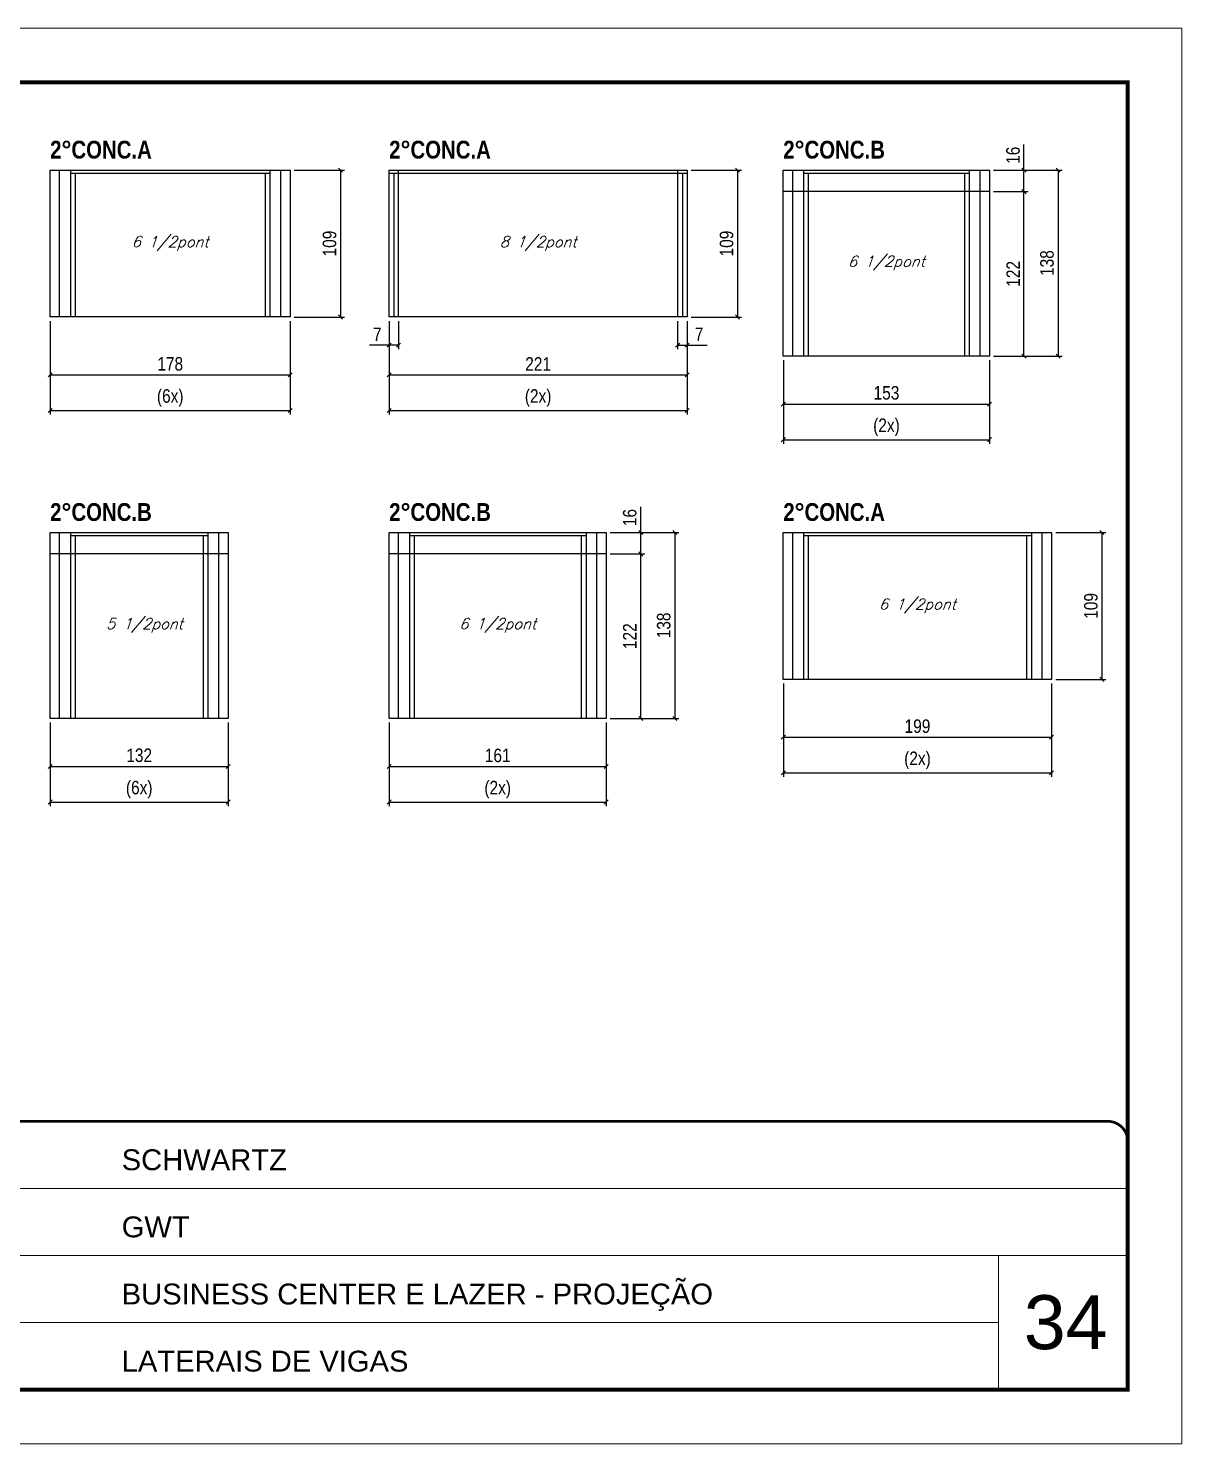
# Model space of a CAD drawing. Extents: x 13154 to 22413, y 1253 to 30260.
# Drawn here: x 15369 to 16224, y 19631 to 20681 of the extents above; entities that cross this region are included whole.
import ezdxf

# ---------------------------------------------------------------- set-up
doc = ezdxf.new("R2010")
doc.units = 0
for name, pattern in [('CONTINUO', [0]), ('DASHED', [0.75, 0.5, -0.25]), ('HIDDEN', [0.375, 0.25, -0.125])]:
    doc.linetypes.add(name, pattern=pattern)
for name, color, linetype, lineweight in [('CARIMBO', 255, 'Continuous', 9), ('Folhas', 255, 'Continuous', 9), ('SARRAFO DE PRESSAO', 251, 'DASHED', 9)]:
    doc.layers.add(name, color=color, linetype=linetype, lineweight=lineweight)
for name, color, linetype in [('COTA', 241, 'Continuous'), ('NOMENCLATURA', 7, 'Continuous'), ('Painéis', 200, 'Continuous'), ('SARR_2.2x7', 40, 'Continuous'), ('SARR_3.5x7', 81, 'Continuous'), ('texto', 7, 'Continuous')]:
    doc.layers.add(name, color=color, linetype=linetype)
doc.styles.add('ARIAL', font='arial.ttf')
doc.styles.add('COTA TECNICA', font='techl___.ttf', dxfattribs={"height": 10})
doc.styles.add('Romans', font='romans.shx')
doc.styles.add('TECNICA', font='techb___.ttf', dxfattribs={"height": 10})
doc.dimstyles.new('PAINEL', dxfattribs={"dimtxt": 10, "dimasz": 3, "dimexe": 3, "dimexo": 3, "dimgap": 3, "dimtad": 1, "dimdec": 1, "dimzin": 12, "dimdsep": 46, "dimtxsty": 'COTA TECNICA', "dimblk1": 'OBLIQUE', "dimblk2": 'OBLIQUE', "dimsah": 1, "dimcen": 0.9, "dimclrd": 4, "dimclre": 4, "dimclrt": 240, "dimadec": 1, "dimazin": 3, "dimtfac": 1, "dimtdec": 1, "dimtmove": 0, "dimatfit": 3, "dimfxl": 1, "dimtolj": 1, "dimtzin": 12, "dimarcsym": 0})

# ---------------------------------------------------------------- blocks, each defined once
blk = doc.blocks.new('9999999999')
at = {"color": 30, "linetype": 'CONTINUO'}
for p, q in [((98564.6, 34379.6), (99584, 34379.6)), ((98564.6, 34329.8), (99488, 34329.8)), ((99584, 34329.8), (99488, 34329.8)), ((99488, 34329.8), (99488, 34230.2)), ((98564.6, 34280), (99488, 34280))]:
    blk.add_line(p, q, dxfattribs=at)
at = {"color": 30, "linetype": 'CONTINUO', "const_width": 2}
blk.add_lwpolyline([(99584, 34230.2), (99584, 34414.4, 0.414214), (99569, 34429.4), (98229, 34429.4, 0.414214), (98214, 34414.4), (98214, 34245.2, 0.414214), (98229, 34230.2), (99584, 34230.2)], format="xyb", dxfattribs=at)
at = {"layer": 'Folhas'}
blk.add_lwpolyline([(98139, 34190.2), (99624, 34190.2), (99624, 35240.2), (98139, 35240.2)], close=True, dxfattribs=at)
at = {"layer": 'Folhas', "color": 30, "const_width": 3}
blk.add_lwpolyline([(98214, 34230.2), (99584, 34230.2), (99584, 35200.2), (98214, 35200.2)], close=True, dxfattribs=at)
at = {"color": 7, "linetype": 'Continuous', "ltscale": 5, "style": 'ARIAL'}
for s, height, p in [('SCHWARTZ', 15.48, (98837.7, 34393.1)), ('GWT', 15.48, (98837.7, 34343.3)), ('BUSINESS CENTER E LAZER - PROJEÇÃO', 15.483, (98837.7, 34293.5)), ('LATERAIS DE VIGAS', 15.483, (98837.7, 34243.7))]:
    blk.add_text(s, height=height, dxfattribs=at).set_placement(p)
blk = doc.blocks.new('_Oblique')
at = {"color": 0, "linetype": 'ByBlock', "lineweight": -2}
blk.add_line((-0.5, -0.5), (0.5, 0.5), dxfattribs=at)
blk = doc.blocks.new('*D3140')
at = {"layer": 'COTA', "color": 4, "linetype": 'ByBlock', "lineweight": -2, "transparency": 16777216}
for p, q in [((15385.1, 20463.4), (15385.1, 20420.5)), ((15563.1, 20463.4), (15563.1, 20420.5)), ((15385.1, 20423.5), (15563.1, 20423.5))]:
    blk.add_line(p, q, dxfattribs=at)
at = {"layer": 'Defpoints', "color": 0, "linetype": 'ByBlock', "transparency": 16777216}
for p in [(15385.1, 20466.4), (15563.1, 20466.4), (15563.1, 20423.5)]:
    blk.add_point(p, dxfattribs=at)
at = {"layer": 'COTA', "color": 4, "linetype": 'ByBlock', "lineweight": -2, "transparency": 16777216, "xscale": 3, "yscale": 3, "zscale": 3, "rotation": 180}
blk.add_blockref('_Oblique', (15385.1, 20423.5), dxfattribs=at)
at = {"layer": 'COTA', "color": 4, "linetype": 'ByBlock', "lineweight": -2, "transparency": 16777216, "xscale": 3, "yscale": 3, "zscale": 3}
blk.add_blockref('_Oblique', (15563.1, 20423.5), dxfattribs=at)
at = {"layer": 'COTA', "color": 240, "linetype": 'ByBlock', "transparency": 16777216, "insert": (15474.1, 20431.6), "char_height": 10, "attachment_point": 5, "style": 'COTA TECNICA'}
blk.add_mtext('\\A1;178', dxfattribs=at)
blk = doc.blocks.new('*D3141')
at = {"layer": 'COTA', "color": 4, "linetype": 'ByBlock', "lineweight": -2, "transparency": 16777216}
for p, q in [((15566.1, 20575.4), (15603.4, 20575.4)), ((15600.4, 20575.4), (15600.4, 20466.4)), ((15566.1, 20466.4), (15603.4, 20466.4))]:
    blk.add_line(p, q, dxfattribs=at)
at = {"layer": 'Defpoints', "color": 0, "linetype": 'ByBlock', "transparency": 16777216}
for p in [(15563.1, 20575.4), (15563.1, 20466.4), (15600.4, 20466.4)]:
    blk.add_point(p, dxfattribs=at)
at = {"layer": 'COTA', "color": 4, "linetype": 'ByBlock', "lineweight": -2, "transparency": 16777216, "xscale": 3, "yscale": 3, "zscale": 3}
for p, rotation in [((15600.4, 20575.4), 90), ((15600.4, 20466.4), 270)]:
    blk.add_blockref('_Oblique', p, dxfattribs=dict(at, rotation=rotation))
at = {"layer": 'COTA', "color": 240, "linetype": 'ByBlock', "transparency": 16777216, "insert": (15592.3, 20520.9), "char_height": 10, "attachment_point": 5, "rotation": 90, "style": 'COTA TECNICA'}
blk.add_mtext('\\A1;109', dxfattribs=at)
blk = doc.blocks.new('*D3139')
at = {"color": 4, "lineweight": -2, "transparency": 16777216}
for p, q in [((15385.1, 20463.4), (15385.1, 20394.1)), ((15563.1, 20463.4), (15563.1, 20394.1)), ((15385.1, 20397.1), (15563.1, 20397.1))]:
    blk.add_line(p, q, dxfattribs=at)
at = {"layer": 'Defpoints', "color": 0, "transparency": 16777216}
for p in [(15385.1, 20466.4), (15563.1, 20466.4), (15563.1, 20397.1)]:
    blk.add_point(p, dxfattribs=at)
at = {"color": 4, "lineweight": -2, "transparency": 16777216, "xscale": 3, "yscale": 3, "zscale": 3, "rotation": 180}
blk.add_blockref('_Oblique', (15385.1, 20397.1), dxfattribs=at)
at = {"color": 4, "lineweight": -2, "transparency": 16777216, "xscale": 3, "yscale": 3, "zscale": 3}
blk.add_blockref('_Oblique', (15563.1, 20397.1), dxfattribs=at)
at = {"color": 240, "transparency": 16777216, "insert": (15474.1, 20406.3), "char_height": 10, "attachment_point": 5, "style": 'COTA TECNICA'}
blk.add_mtext('\\A1;(6x)', dxfattribs=at)
blk = doc.blocks.new('*D3145')
at = {"layer": 'COTA', "color": 4, "linetype": 'ByBlock', "lineweight": -2, "transparency": 16777216}
for p, q in [((15385.1, 20165.6), (15385.1, 20130)), ((15517.1, 20165.6), (15517.1, 20130)), ((15385.1, 20133), (15517.1, 20133))]:
    blk.add_line(p, q, dxfattribs=at)
at = {"layer": 'Defpoints', "color": 0, "linetype": 'ByBlock', "transparency": 16777216}
for p in [(15385.1, 20168.6), (15517.1, 20168.6), (15517.1, 20133)]:
    blk.add_point(p, dxfattribs=at)
at = {"layer": 'COTA', "color": 4, "linetype": 'ByBlock', "lineweight": -2, "transparency": 16777216, "xscale": 3, "yscale": 3, "zscale": 3, "rotation": 180}
blk.add_blockref('_Oblique', (15385.1, 20133), dxfattribs=at)
at = {"layer": 'COTA', "color": 4, "linetype": 'ByBlock', "lineweight": -2, "transparency": 16777216, "xscale": 3, "yscale": 3, "zscale": 3}
blk.add_blockref('_Oblique', (15517.1, 20133), dxfattribs=at)
at = {"layer": 'COTA', "color": 240, "linetype": 'ByBlock', "transparency": 16777216, "insert": (15451.1, 20141.2), "char_height": 10, "attachment_point": 5, "style": 'COTA TECNICA'}
blk.add_mtext('\\A1;132', dxfattribs=at)
blk = doc.blocks.new('*D3146')
at = {"color": 4, "lineweight": -2, "transparency": 16777216}
for p, q in [((15385.1, 20165.6), (15385.1, 20103.6)), ((15517.1, 20165.6), (15517.1, 20103.6)), ((15385.1, 20106.6), (15517.1, 20106.6))]:
    blk.add_line(p, q, dxfattribs=at)
at = {"layer": 'Defpoints', "color": 0, "transparency": 16777216}
for p in [(15385.1, 20168.6), (15517.1, 20168.6), (15517.1, 20106.6)]:
    blk.add_point(p, dxfattribs=at)
at = {"color": 4, "lineweight": -2, "transparency": 16777216, "xscale": 3, "yscale": 3, "zscale": 3, "rotation": 180}
blk.add_blockref('_Oblique', (15385.1, 20106.6), dxfattribs=at)
at = {"color": 4, "lineweight": -2, "transparency": 16777216, "xscale": 3, "yscale": 3, "zscale": 3}
blk.add_blockref('_Oblique', (15517.1, 20106.6), dxfattribs=at)
at = {"color": 240, "transparency": 16777216, "insert": (15451.1, 20115.8), "char_height": 10, "attachment_point": 5, "style": 'COTA TECNICA'}
blk.add_mtext('\\A1;(6x)', dxfattribs=at)
blk = doc.blocks.new('*D3156')
at = {"layer": 'COTA', "color": 4, "linetype": 'ByBlock', "lineweight": -2, "transparency": 16777216}
for p, q in [((15636.5, 20463.4), (15636.5, 20420.5)), ((15857.5, 20463.4), (15857.5, 20420.5)), ((15636.5, 20423.5), (15857.5, 20423.5))]:
    blk.add_line(p, q, dxfattribs=at)
at = {"layer": 'Defpoints', "color": 0, "linetype": 'ByBlock', "transparency": 16777216}
for p in [(15636.5, 20466.4), (15857.5, 20466.4), (15857.5, 20423.5)]:
    blk.add_point(p, dxfattribs=at)
at = {"layer": 'COTA', "color": 4, "linetype": 'ByBlock', "lineweight": -2, "transparency": 16777216, "xscale": 3, "yscale": 3, "zscale": 3, "rotation": 180}
blk.add_blockref('_Oblique', (15636.5, 20423.5), dxfattribs=at)
at = {"layer": 'COTA', "color": 4, "linetype": 'ByBlock', "lineweight": -2, "transparency": 16777216, "xscale": 3, "yscale": 3, "zscale": 3}
blk.add_blockref('_Oblique', (15857.5, 20423.5), dxfattribs=at)
at = {"layer": 'COTA', "color": 240, "linetype": 'ByBlock', "transparency": 16777216, "insert": (15747, 20431.6), "char_height": 10, "attachment_point": 5, "style": 'COTA TECNICA'}
blk.add_mtext('\\A1;221', dxfattribs=at)
blk = doc.blocks.new('*D3157')
at = {"layer": 'COTA', "color": 4, "linetype": 'ByBlock', "lineweight": -2, "transparency": 16777216}
for p, q in [((15860.5, 20575.4), (15897.9, 20575.4)), ((15894.9, 20575.4), (15894.9, 20466.4)), ((15860.5, 20466.4), (15897.9, 20466.4))]:
    blk.add_line(p, q, dxfattribs=at)
at = {"layer": 'Defpoints', "color": 0, "linetype": 'ByBlock', "transparency": 16777216}
for p in [(15857.5, 20575.4), (15857.5, 20466.4), (15894.9, 20466.4)]:
    blk.add_point(p, dxfattribs=at)
at = {"layer": 'COTA', "color": 4, "linetype": 'ByBlock', "lineweight": -2, "transparency": 16777216, "xscale": 3, "yscale": 3, "zscale": 3}
for p, rotation in [((15894.9, 20575.4), 90), ((15894.9, 20466.4), 270)]:
    blk.add_blockref('_Oblique', p, dxfattribs=dict(at, rotation=rotation))
at = {"layer": 'COTA', "color": 240, "linetype": 'ByBlock', "transparency": 16777216, "insert": (15886.8, 20520.9), "char_height": 10, "attachment_point": 5, "rotation": 90, "style": 'COTA TECNICA'}
blk.add_mtext('\\A1;109', dxfattribs=at)
blk = doc.blocks.new('*D3158')
at = {"layer": 'COTA', "color": 4, "linetype": 'ByBlock', "lineweight": -2, "transparency": 16777216}
for p, q in [((15636.5, 20463.4), (15636.5, 20442.5)), ((15643.5, 20463.4), (15643.5, 20442.5)), ((15636.5, 20445.5), (15621.8, 20445.5)), ((15643.5, 20445.5), (15636.5, 20445.5))]:
    blk.add_line(p, q, dxfattribs=at)
at = {"layer": 'Defpoints', "color": 0, "linetype": 'ByBlock', "transparency": 16777216}
for p in [(15636.5, 20466.4), (15643.5, 20466.4), (15636.5, 20445.5)]:
    blk.add_point(p, dxfattribs=at)
at = {"layer": 'COTA', "color": 4, "linetype": 'ByBlock', "lineweight": -2, "transparency": 16777216, "xscale": 3, "yscale": 3, "zscale": 3, "rotation": 180}
blk.add_blockref('_Oblique', (15636.5, 20445.5), dxfattribs=at)
at = {"layer": 'COTA', "color": 4, "linetype": 'ByBlock', "lineweight": -2, "transparency": 16777216, "xscale": 3, "yscale": 3, "zscale": 3}
blk.add_blockref('_Oblique', (15643.5, 20445.5), dxfattribs=at)
at = {"layer": 'COTA', "color": 240, "linetype": 'ByBlock', "transparency": 16777216, "insert": (15627.7, 20453.6), "char_height": 10, "attachment_point": 5, "style": 'COTA TECNICA'}
blk.add_mtext('\\A1;7', dxfattribs=at)
blk = doc.blocks.new('*D3147')
at = {"layer": 'COTA', "color": 4, "linetype": 'ByBlock', "lineweight": -2, "transparency": 16777216}
for p, q in [((15850.5, 20463.4), (15850.5, 20442.5)), ((15857.5, 20463.4), (15857.5, 20442.5)), ((15850.5, 20445.5), (15857.5, 20445.5)), ((15857.5, 20445.5), (15872.3, 20445.5))]:
    blk.add_line(p, q, dxfattribs=at)
at = {"layer": 'Defpoints', "color": 0, "linetype": 'ByBlock', "transparency": 16777216}
for p in [(15850.5, 20466.4), (15857.5, 20466.4), (15857.5, 20445.5)]:
    blk.add_point(p, dxfattribs=at)
at = {"layer": 'COTA', "color": 4, "linetype": 'ByBlock', "lineweight": -2, "transparency": 16777216, "xscale": 3, "yscale": 3, "zscale": 3, "rotation": 180}
blk.add_blockref('_Oblique', (15850.5, 20445.5), dxfattribs=at)
at = {"layer": 'COTA', "color": 4, "linetype": 'ByBlock', "lineweight": -2, "transparency": 16777216, "xscale": 3, "yscale": 3, "zscale": 3}
blk.add_blockref('_Oblique', (15857.5, 20445.5), dxfattribs=at)
at = {"layer": 'COTA', "color": 240, "linetype": 'ByBlock', "transparency": 16777216, "insert": (15866.4, 20453.6), "char_height": 10, "attachment_point": 5, "style": 'COTA TECNICA'}
blk.add_mtext('\\A1;7', dxfattribs=at)
blk = doc.blocks.new('*D3155')
at = {"color": 4, "lineweight": -2, "transparency": 16777216}
for p, q in [((15636.5, 20463.4), (15636.5, 20394.1)), ((15857.5, 20463.4), (15857.5, 20394.1)), ((15636.5, 20397.1), (15857.5, 20397.1))]:
    blk.add_line(p, q, dxfattribs=at)
at = {"layer": 'Defpoints', "color": 0, "transparency": 16777216}
for p in [(15636.5, 20466.4), (15857.5, 20466.4), (15857.5, 20397.1)]:
    blk.add_point(p, dxfattribs=at)
at = {"color": 4, "lineweight": -2, "transparency": 16777216, "xscale": 3, "yscale": 3, "zscale": 3, "rotation": 180}
blk.add_blockref('_Oblique', (15636.5, 20397.1), dxfattribs=at)
at = {"color": 4, "lineweight": -2, "transparency": 16777216, "xscale": 3, "yscale": 3, "zscale": 3}
blk.add_blockref('_Oblique', (15857.5, 20397.1), dxfattribs=at)
at = {"color": 240, "transparency": 16777216, "insert": (15747, 20406.3), "char_height": 10, "attachment_point": 5, "style": 'COTA TECNICA'}
blk.add_mtext('\\A1;(2x)', dxfattribs=at)
blk = doc.blocks.new('*D3150')
at = {"layer": 'COTA', "color": 4, "linetype": 'ByBlock', "lineweight": -2, "transparency": 16777216}
for p, q in [((15928.9, 20194.6), (15928.9, 20151.7)), ((16127.9, 20194.6), (16127.9, 20151.7)), ((15928.9, 20154.7), (16127.9, 20154.7))]:
    blk.add_line(p, q, dxfattribs=at)
at = {"layer": 'Defpoints', "color": 0, "linetype": 'ByBlock', "transparency": 16777216}
for p in [(15928.9, 20197.6), (16127.9, 20197.6), (16127.9, 20154.7)]:
    blk.add_point(p, dxfattribs=at)
at = {"layer": 'COTA', "color": 4, "linetype": 'ByBlock', "lineweight": -2, "transparency": 16777216, "xscale": 3, "yscale": 3, "zscale": 3, "rotation": 180}
blk.add_blockref('_Oblique', (15928.9, 20154.7), dxfattribs=at)
at = {"layer": 'COTA', "color": 4, "linetype": 'ByBlock', "lineweight": -2, "transparency": 16777216, "xscale": 3, "yscale": 3, "zscale": 3}
blk.add_blockref('_Oblique', (16127.9, 20154.7), dxfattribs=at)
at = {"layer": 'COTA', "color": 240, "linetype": 'ByBlock', "transparency": 16777216, "insert": (16028.4, 20162.8), "char_height": 10, "attachment_point": 5, "style": 'COTA TECNICA'}
blk.add_mtext('\\A1;199', dxfattribs=at)
blk = doc.blocks.new('*D3151')
at = {"layer": 'COTA', "color": 4, "linetype": 'ByBlock', "lineweight": -2, "transparency": 16777216}
for p, q in [((16130.9, 20306.6), (16168.2, 20306.6)), ((16165.2, 20306.6), (16165.2, 20197.6)), ((16130.9, 20197.6), (16168.2, 20197.6))]:
    blk.add_line(p, q, dxfattribs=at)
at = {"layer": 'Defpoints', "color": 0, "linetype": 'ByBlock', "transparency": 16777216}
for p in [(16127.9, 20306.6), (16127.9, 20197.6), (16165.2, 20197.6)]:
    blk.add_point(p, dxfattribs=at)
at = {"layer": 'COTA', "color": 4, "linetype": 'ByBlock', "lineweight": -2, "transparency": 16777216, "xscale": 3, "yscale": 3, "zscale": 3}
for p, rotation in [((16165.2, 20306.6), 90), ((16165.2, 20197.6), 270)]:
    blk.add_blockref('_Oblique', p, dxfattribs=dict(at, rotation=rotation))
at = {"layer": 'COTA', "color": 240, "linetype": 'ByBlock', "transparency": 16777216, "insert": (16157.1, 20252.1), "char_height": 10, "attachment_point": 5, "rotation": 90, "style": 'COTA TECNICA'}
blk.add_mtext('\\A1;109', dxfattribs=at)
blk = doc.blocks.new('*D3152')
at = {"color": 4, "lineweight": -2, "transparency": 16777216}
for p, q in [((15928.9, 20194.6), (15928.9, 20125.3)), ((16127.9, 20194.6), (16127.9, 20125.3)), ((15928.9, 20128.3), (16127.9, 20128.3))]:
    blk.add_line(p, q, dxfattribs=at)
at = {"layer": 'Defpoints', "color": 0, "transparency": 16777216}
for p in [(15928.9, 20197.6), (16127.9, 20197.6), (16127.9, 20128.3)]:
    blk.add_point(p, dxfattribs=at)
at = {"color": 4, "lineweight": -2, "transparency": 16777216, "xscale": 3, "yscale": 3, "zscale": 3, "rotation": 180}
blk.add_blockref('_Oblique', (15928.9, 20128.3), dxfattribs=at)
at = {"color": 4, "lineweight": -2, "transparency": 16777216, "xscale": 3, "yscale": 3, "zscale": 3}
blk.add_blockref('_Oblique', (16127.9, 20128.3), dxfattribs=at)
at = {"color": 240, "transparency": 16777216, "insert": (16028.4, 20137.5), "char_height": 10, "attachment_point": 5, "style": 'COTA TECNICA'}
blk.add_mtext('\\A1;(2x)', dxfattribs=at)
blk = doc.blocks.new('*D3153')
at = {"layer": 'COTA', "color": 4, "linetype": 'ByBlock', "lineweight": -2, "transparency": 16777216}
for p, q in [((15636.5, 20165.6), (15636.5, 20130)), ((15797.5, 20165.6), (15797.5, 20130)), ((15636.5, 20133), (15797.5, 20133))]:
    blk.add_line(p, q, dxfattribs=at)
at = {"layer": 'Defpoints', "color": 0, "linetype": 'ByBlock', "transparency": 16777216}
for p in [(15636.5, 20168.6), (15797.5, 20168.6), (15797.5, 20133)]:
    blk.add_point(p, dxfattribs=at)
at = {"layer": 'COTA', "color": 4, "linetype": 'ByBlock', "lineweight": -2, "transparency": 16777216, "xscale": 3, "yscale": 3, "zscale": 3, "rotation": 180}
blk.add_blockref('_Oblique', (15636.5, 20133), dxfattribs=at)
at = {"layer": 'COTA', "color": 4, "linetype": 'ByBlock', "lineweight": -2, "transparency": 16777216, "xscale": 3, "yscale": 3, "zscale": 3}
blk.add_blockref('_Oblique', (15797.5, 20133), dxfattribs=at)
at = {"layer": 'COTA', "color": 240, "linetype": 'ByBlock', "transparency": 16777216, "insert": (15717, 20141.1), "char_height": 10, "attachment_point": 5, "style": 'COTA TECNICA'}
blk.add_mtext('\\A1;161', dxfattribs=at)
blk = doc.blocks.new('*D3154')
at = {"color": 4, "lineweight": -2, "transparency": 16777216}
for p, q in [((15636.5, 20165.6), (15636.5, 20103.6)), ((15797.5, 20165.6), (15797.5, 20103.6)), ((15636.5, 20106.6), (15797.5, 20106.6))]:
    blk.add_line(p, q, dxfattribs=at)
at = {"layer": 'Defpoints', "color": 0, "transparency": 16777216}
for p in [(15636.5, 20168.6), (15797.5, 20168.6), (15797.5, 20106.6)]:
    blk.add_point(p, dxfattribs=at)
at = {"color": 4, "lineweight": -2, "transparency": 16777216, "xscale": 3, "yscale": 3, "zscale": 3, "rotation": 180}
blk.add_blockref('_Oblique', (15636.5, 20106.6), dxfattribs=at)
at = {"color": 4, "lineweight": -2, "transparency": 16777216, "xscale": 3, "yscale": 3, "zscale": 3}
blk.add_blockref('_Oblique', (15797.5, 20106.6), dxfattribs=at)
at = {"color": 240, "transparency": 16777216, "insert": (15717, 20115.8), "char_height": 10, "attachment_point": 5, "style": 'COTA TECNICA'}
blk.add_mtext('\\A1;(2x)', dxfattribs=at)
blk = doc.blocks.new('*D3148')
at = {"layer": 'COTA', "color": 4, "linetype": 'ByBlock', "lineweight": -2, "transparency": 16777216}
for p, q in [((15928.9, 20434.4), (15928.9, 20398.8)), ((16081.9, 20434.4), (16081.9, 20398.8)), ((15928.9, 20401.8), (16081.9, 20401.8))]:
    blk.add_line(p, q, dxfattribs=at)
at = {"layer": 'Defpoints', "color": 0, "linetype": 'ByBlock', "transparency": 16777216}
for p in [(15928.9, 20437.4), (16081.9, 20437.4), (16081.9, 20401.8)]:
    blk.add_point(p, dxfattribs=at)
at = {"layer": 'COTA', "color": 4, "linetype": 'ByBlock', "lineweight": -2, "transparency": 16777216, "xscale": 3, "yscale": 3, "zscale": 3, "rotation": 180}
blk.add_blockref('_Oblique', (15928.9, 20401.8), dxfattribs=at)
at = {"layer": 'COTA', "color": 4, "linetype": 'ByBlock', "lineweight": -2, "transparency": 16777216, "xscale": 3, "yscale": 3, "zscale": 3}
blk.add_blockref('_Oblique', (16081.9, 20401.8), dxfattribs=at)
at = {"layer": 'COTA', "color": 240, "linetype": 'ByBlock', "transparency": 16777216, "insert": (16005.4, 20410.1), "char_height": 10, "attachment_point": 5, "style": 'COTA TECNICA'}
blk.add_mtext('\\A1;153', dxfattribs=at)
blk = doc.blocks.new('*D3149')
at = {"color": 4, "lineweight": -2, "transparency": 16777216}
for p, q in [((15928.9, 20434.4), (15928.9, 20372.4)), ((16081.9, 20434.4), (16081.9, 20372.4)), ((15928.9, 20375.4), (16081.9, 20375.4))]:
    blk.add_line(p, q, dxfattribs=at)
at = {"layer": 'Defpoints', "color": 0, "transparency": 16777216}
for p in [(15928.9, 20437.4), (16081.9, 20437.4), (16081.9, 20375.4)]:
    blk.add_point(p, dxfattribs=at)
at = {"color": 4, "lineweight": -2, "transparency": 16777216, "xscale": 3, "yscale": 3, "zscale": 3, "rotation": 180}
blk.add_blockref('_Oblique', (15928.9, 20375.4), dxfattribs=at)
at = {"color": 4, "lineweight": -2, "transparency": 16777216, "xscale": 3, "yscale": 3, "zscale": 3}
blk.add_blockref('_Oblique', (16081.9, 20375.4), dxfattribs=at)
at = {"color": 240, "transparency": 16777216, "insert": (16005.4, 20384.6), "char_height": 10, "attachment_point": 5, "style": 'COTA TECNICA'}
blk.add_mtext('\\A1;(2x)', dxfattribs=at)
blk = doc.blocks.new('*D3169')
at = {"layer": 'COTA', "color": 4, "linetype": 'ByBlock', "lineweight": -2, "transparency": 16777216}
for p, q in [((16084.9, 20575.4), (16135.8, 20575.4)), ((16132.8, 20575.4), (16132.8, 20437.4)), ((16084.9, 20437.4), (16135.8, 20437.4))]:
    blk.add_line(p, q, dxfattribs=at)
at = {"layer": 'Defpoints', "color": 0, "linetype": 'ByBlock', "transparency": 16777216}
for p in [(16081.9, 20575.4), (16081.9, 20437.4), (16132.8, 20437.4)]:
    blk.add_point(p, dxfattribs=at)
at = {"layer": 'COTA', "color": 4, "linetype": 'ByBlock', "lineweight": -2, "transparency": 16777216, "xscale": 3, "yscale": 3, "zscale": 3}
for p, rotation in [((16132.8, 20575.4), 90), ((16132.8, 20437.4), 270)]:
    blk.add_blockref('_Oblique', p, dxfattribs=dict(at, rotation=rotation))
at = {"layer": 'COTA', "color": 240, "linetype": 'ByBlock', "transparency": 16777216, "insert": (16124.5, 20506.4), "char_height": 10, "attachment_point": 5, "rotation": 90, "style": 'COTA TECNICA'}
blk.add_mtext('\\A1;138', dxfattribs=at)
blk = doc.blocks.new('*D3167')
at = {"color": 4, "lineweight": -2, "transparency": 16777216}
for p, q in [((16084.9, 20559.4), (16110.4, 20559.4)), ((16107.4, 20437.4), (16107.4, 20559.4)), ((16084.9, 20437.4), (16110.4, 20437.4))]:
    blk.add_line(p, q, dxfattribs=at)
at = {"layer": 'Defpoints', "color": 0, "transparency": 16777216}
for p in [(16081.9, 20559.4), (16107.4, 20559.4), (16081.9, 20437.4)]:
    blk.add_point(p, dxfattribs=at)
at = {"color": 4, "lineweight": -2, "transparency": 16777216, "xscale": 3, "yscale": 3, "zscale": 3}
for p, rotation in [((16107.4, 20559.4), 90), ((16107.4, 20437.4), 270)]:
    blk.add_blockref('_Oblique', p, dxfattribs=dict(at, rotation=rotation))
at = {"color": 240, "transparency": 16777216, "insert": (16099.4, 20498.4), "char_height": 10, "attachment_point": 5, "rotation": 90, "style": 'COTA TECNICA'}
blk.add_mtext('\\A1;122', dxfattribs=at)
blk = doc.blocks.new('*D3168')
at = {"color": 4, "lineweight": -2, "transparency": 16777216}
for p, q in [((16107.4, 20575.4), (16107.4, 20594.4)), ((16084.9, 20575.4), (16110.4, 20575.4)), ((16107.4, 20559.4), (16107.4, 20575.4)), ((16084.9, 20559.4), (16110.4, 20559.4))]:
    blk.add_line(p, q, dxfattribs=at)
at = {"layer": 'Defpoints', "color": 0, "transparency": 16777216}
for p in [(16081.9, 20575.4), (16107.4, 20575.4), (16081.9, 20559.4)]:
    blk.add_point(p, dxfattribs=at)
at = {"color": 4, "lineweight": -2, "transparency": 16777216, "xscale": 3, "yscale": 3, "zscale": 3}
for p, rotation in [((16107.4, 20575.4), 90), ((16107.4, 20559.4), 270)]:
    blk.add_blockref('_Oblique', p, dxfattribs=dict(at, rotation=rotation))
at = {"color": 240, "transparency": 16777216, "insert": (16099.3, 20586.4), "char_height": 10, "attachment_point": 5, "rotation": 90, "style": 'COTA TECNICA'}
blk.add_mtext('\\A1;16', dxfattribs=at)
blk = doc.blocks.new('*D3187')
at = {"layer": 'COTA', "color": 4, "linetype": 'ByBlock', "lineweight": -2, "transparency": 16777216}
for p, q in [((15800.5, 20306.6), (15851.4, 20306.6)), ((15848.4, 20306.6), (15848.4, 20168.6)), ((15800.5, 20168.6), (15851.4, 20168.6))]:
    blk.add_line(p, q, dxfattribs=at)
at = {"layer": 'Defpoints', "color": 0, "linetype": 'ByBlock', "transparency": 16777216}
for p in [(15797.5, 20306.6), (15797.5, 20168.6), (15848.4, 20168.6)]:
    blk.add_point(p, dxfattribs=at)
at = {"layer": 'COTA', "color": 4, "linetype": 'ByBlock', "lineweight": -2, "transparency": 16777216, "xscale": 3, "yscale": 3, "zscale": 3}
for p, rotation in [((15848.4, 20306.6), 90), ((15848.4, 20168.6), 270)]:
    blk.add_blockref('_Oblique', p, dxfattribs=dict(at, rotation=rotation))
at = {"layer": 'COTA', "color": 240, "linetype": 'ByBlock', "transparency": 16777216, "insert": (15840.2, 20237.6), "char_height": 10, "attachment_point": 5, "rotation": 90, "style": 'COTA TECNICA'}
blk.add_mtext('\\A1;138', dxfattribs=at)
blk = doc.blocks.new('*D3185')
at = {"color": 4, "lineweight": -2, "transparency": 16777216}
for p, q in [((15800.5, 20290.6), (15826.1, 20290.6)), ((15823.1, 20168.6), (15823.1, 20290.6)), ((15800.5, 20168.6), (15826.1, 20168.6))]:
    blk.add_line(p, q, dxfattribs=at)
at = {"layer": 'Defpoints', "color": 0, "transparency": 16777216}
for p in [(15797.5, 20290.6), (15823.1, 20290.6), (15797.5, 20168.6)]:
    blk.add_point(p, dxfattribs=at)
at = {"color": 4, "lineweight": -2, "transparency": 16777216, "xscale": 3, "yscale": 3, "zscale": 3}
for p, rotation in [((15823.1, 20290.6), 90), ((15823.1, 20168.6), 270)]:
    blk.add_blockref('_Oblique', p, dxfattribs=dict(at, rotation=rotation))
at = {"color": 240, "transparency": 16777216, "insert": (15815, 20229.6), "char_height": 10, "attachment_point": 5, "rotation": 90, "style": 'COTA TECNICA'}
blk.add_mtext('\\A1;122', dxfattribs=at)
blk = doc.blocks.new('*D3186')
at = {"color": 4, "lineweight": -2, "transparency": 16777216}
for p, q in [((15823.1, 20306.6), (15823.1, 20325.6)), ((15800.5, 20306.6), (15826.1, 20306.6)), ((15823.1, 20290.6), (15823.1, 20306.6)), ((15800.5, 20290.6), (15826.1, 20290.6))]:
    blk.add_line(p, q, dxfattribs=at)
at = {"layer": 'Defpoints', "color": 0, "transparency": 16777216}
for p in [(15797.5, 20306.6), (15823.1, 20306.6), (15797.5, 20290.6)]:
    blk.add_point(p, dxfattribs=at)
at = {"color": 4, "lineweight": -2, "transparency": 16777216, "xscale": 3, "yscale": 3, "zscale": 3}
for p, rotation in [((15823.1, 20306.6), 90), ((15823.1, 20290.6), 270)]:
    blk.add_blockref('_Oblique', p, dxfattribs=dict(at, rotation=rotation))
at = {"color": 240, "transparency": 16777216, "insert": (15815, 20317.6), "char_height": 10, "attachment_point": 5, "rotation": 90, "style": 'COTA TECNICA'}
blk.add_mtext('\\A1;16', dxfattribs=at)
blk = doc.blocks.new('*D3179')
at = {"layer": 'COTA', "color": 4, "linetype": 'ByBlock', "lineweight": -2, "transparency": 16777216}
for p, q in [((15800.5, 20306.6), (15851.4, 20306.6)), ((15848.4, 20306.6), (15848.4, 20168.6)), ((15800.5, 20168.6), (15851.4, 20168.6))]:
    blk.add_line(p, q, dxfattribs=at)
at = {"layer": 'Defpoints', "color": 0, "linetype": 'ByBlock', "transparency": 16777216}
for p in [(15797.5, 20306.6), (15797.5, 20168.6), (15848.4, 20168.6)]:
    blk.add_point(p, dxfattribs=at)
at = {"layer": 'COTA', "color": 4, "linetype": 'ByBlock', "lineweight": -2, "transparency": 16777216, "xscale": 3, "yscale": 3, "zscale": 3}
for p, rotation in [((15848.4, 20306.6), 90), ((15848.4, 20168.6), 270)]:
    blk.add_blockref('_Oblique', p, dxfattribs=dict(at, rotation=rotation))
at = {"layer": 'COTA', "color": 240, "linetype": 'ByBlock', "transparency": 16777216, "insert": (15840.2, 20237.6), "char_height": 10, "attachment_point": 5, "rotation": 90, "style": 'COTA TECNICA'}
blk.add_mtext('\\A1;138', dxfattribs=at)
blk = doc.blocks.new('*D3180')
at = {"color": 4, "lineweight": -2, "transparency": 16777216}
for p, q in [((15800.5, 20290.6), (15826.1, 20290.6)), ((15823.1, 20168.6), (15823.1, 20290.6)), ((15800.5, 20168.6), (15826.1, 20168.6))]:
    blk.add_line(p, q, dxfattribs=at)
at = {"layer": 'Defpoints', "color": 0, "transparency": 16777216}
for p in [(15797.5, 20290.6), (15823.1, 20290.6), (15797.5, 20168.6)]:
    blk.add_point(p, dxfattribs=at)
at = {"color": 4, "lineweight": -2, "transparency": 16777216, "xscale": 3, "yscale": 3, "zscale": 3}
for p, rotation in [((15823.1, 20290.6), 90), ((15823.1, 20168.6), 270)]:
    blk.add_blockref('_Oblique', p, dxfattribs=dict(at, rotation=rotation))
at = {"color": 240, "transparency": 16777216, "insert": (15815, 20229.6), "char_height": 10, "attachment_point": 5, "rotation": 90, "style": 'COTA TECNICA'}
blk.add_mtext('\\A1;122', dxfattribs=at)
blk = doc.blocks.new('*D3181')
at = {"color": 4, "lineweight": -2, "transparency": 16777216}
for p, q in [((15823.1, 20306.6), (15823.1, 20325.6)), ((15800.5, 20306.6), (15826.1, 20306.6)), ((15823.1, 20290.6), (15823.1, 20306.6)), ((15800.5, 20290.6), (15826.1, 20290.6))]:
    blk.add_line(p, q, dxfattribs=at)
at = {"layer": 'Defpoints', "color": 0, "transparency": 16777216}
for p in [(15797.5, 20306.6), (15823.1, 20306.6), (15797.5, 20290.6)]:
    blk.add_point(p, dxfattribs=at)
at = {"color": 4, "lineweight": -2, "transparency": 16777216, "xscale": 3, "yscale": 3, "zscale": 3}
for p, rotation in [((15823.1, 20306.6), 90), ((15823.1, 20290.6), 270)]:
    blk.add_blockref('_Oblique', p, dxfattribs=dict(at, rotation=rotation))
at = {"color": 240, "transparency": 16777216, "insert": (15815, 20317.6), "char_height": 10, "attachment_point": 5, "rotation": 90, "style": 'COTA TECNICA'}
blk.add_mtext('\\A1;16', dxfattribs=at)
blk = doc.blocks.new('*D3182')
at = {"layer": 'COTA', "color": 4, "linetype": 'ByBlock', "lineweight": -2, "transparency": 16777216}
for p, q in [((15800.5, 20306.6), (15851.4, 20306.6)), ((15848.4, 20306.6), (15848.4, 20168.6)), ((15800.5, 20168.6), (15851.4, 20168.6))]:
    blk.add_line(p, q, dxfattribs=at)
at = {"layer": 'Defpoints', "color": 0, "linetype": 'ByBlock', "transparency": 16777216}
for p in [(15797.5, 20306.6), (15797.5, 20168.6), (15848.4, 20168.6)]:
    blk.add_point(p, dxfattribs=at)
at = {"layer": 'COTA', "color": 4, "linetype": 'ByBlock', "lineweight": -2, "transparency": 16777216, "xscale": 3, "yscale": 3, "zscale": 3}
for p, rotation in [((15848.4, 20306.6), 90), ((15848.4, 20168.6), 270)]:
    blk.add_blockref('_Oblique', p, dxfattribs=dict(at, rotation=rotation))
at = {"layer": 'COTA', "color": 240, "linetype": 'ByBlock', "transparency": 16777216, "insert": (15840.2, 20237.6), "char_height": 10, "attachment_point": 5, "rotation": 90, "style": 'COTA TECNICA'}
blk.add_mtext('\\A1;138', dxfattribs=at)
blk = doc.blocks.new('*D3183')
at = {"color": 4, "lineweight": -2, "transparency": 16777216}
for p, q in [((15800.5, 20290.6), (15826.1, 20290.6)), ((15823.1, 20168.6), (15823.1, 20290.6)), ((15800.5, 20168.6), (15826.1, 20168.6))]:
    blk.add_line(p, q, dxfattribs=at)
at = {"layer": 'Defpoints', "color": 0, "transparency": 16777216}
for p in [(15797.5, 20290.6), (15823.1, 20290.6), (15797.5, 20168.6)]:
    blk.add_point(p, dxfattribs=at)
at = {"color": 4, "lineweight": -2, "transparency": 16777216, "xscale": 3, "yscale": 3, "zscale": 3}
for p, rotation in [((15823.1, 20290.6), 90), ((15823.1, 20168.6), 270)]:
    blk.add_blockref('_Oblique', p, dxfattribs=dict(at, rotation=rotation))
at = {"color": 240, "transparency": 16777216, "insert": (15815, 20229.6), "char_height": 10, "attachment_point": 5, "rotation": 90, "style": 'COTA TECNICA'}
blk.add_mtext('\\A1;122', dxfattribs=at)
blk = doc.blocks.new('*D3184')
at = {"color": 4, "lineweight": -2, "transparency": 16777216}
for p, q in [((15823.1, 20306.6), (15823.1, 20325.6)), ((15800.5, 20306.6), (15826.1, 20306.6)), ((15823.1, 20290.6), (15823.1, 20306.6)), ((15800.5, 20290.6), (15826.1, 20290.6))]:
    blk.add_line(p, q, dxfattribs=at)
at = {"layer": 'Defpoints', "color": 0, "transparency": 16777216}
for p in [(15797.5, 20306.6), (15823.1, 20306.6), (15797.5, 20290.6)]:
    blk.add_point(p, dxfattribs=at)
at = {"color": 4, "lineweight": -2, "transparency": 16777216, "xscale": 3, "yscale": 3, "zscale": 3}
for p, rotation in [((15823.1, 20306.6), 90), ((15823.1, 20290.6), 270)]:
    blk.add_blockref('_Oblique', p, dxfattribs=dict(at, rotation=rotation))
at = {"color": 240, "transparency": 16777216, "insert": (15815, 20317.6), "char_height": 10, "attachment_point": 5, "rotation": 90, "style": 'COTA TECNICA'}
blk.add_mtext('\\A1;16', dxfattribs=at)

msp = doc.modelspace()

# ---------------------------------------------------------------- linework, layer by layer
at = {"layer": 'COTA', "linetype": 'ByBlock'}
for p, q in [((15400.05, 20575.42), (15400.05, 20466.42)), ((15548.05, 20575.42), (15548.05, 20466.42)), ((15943.85, 20575.42), (15943.85, 20437.42)), ((16066.85, 20575.42), (16066.85, 20437.42)), ((15400.05, 20306.61), (15400.05, 20168.61)), ((15502.05, 20306.61), (15502.05, 20168.61)), ((15651.54, 20306.61), (15651.54, 20168.61)), ((15782.54, 20306.61), (15782.54, 20168.61)), ((15943.85, 20306.61), (15943.85, 20197.61)), ((16112.85, 20306.61), (16112.85, 20197.61))]:
    msp.add_line(p, q, dxfattribs=at)
at = {"layer": 'Painéis', "linetype": 'Continuous'}
for p, q in [((15385.05, 20466.42), (15385.05, 20575.42)), ((15385.05, 20575.42), (15563.05, 20575.42)), ((15563.05, 20575.42), (15563.05, 20466.42)), ((15636.54, 20466.42), (15636.54, 20575.42)), ((15636.54, 20575.42), (15857.54, 20575.42)), ((15857.54, 20575.42), (15857.54, 20466.42)), ((15928.85, 20437.42), (15928.85, 20575.42)), ((15928.85, 20575.42), (16081.85, 20575.42)), ((16081.85, 20575.42), (16081.85, 20437.42)), ((16081.85, 20559.42), (15928.85, 20559.42)), ((15563.05, 20466.42), (15385.05, 20466.42)), ((15857.54, 20466.42), (15636.54, 20466.42)), ((16081.85, 20437.42), (15928.85, 20437.42)), ((15385.05, 20168.61), (15385.05, 20306.61)), ((15385.05, 20306.61), (15517.05, 20306.61)), ((15517.05, 20306.61), (15517.05, 20168.61)), ((15636.54, 20168.61), (15636.54, 20306.61)), ((15636.54, 20306.61), (15797.54, 20306.61)), ((15797.54, 20306.61), (15797.54, 20168.61)), ((15928.85, 20197.61), (15928.85, 20306.61)), ((15928.85, 20306.61), (16127.85, 20306.61)), ((16127.85, 20306.61), (16127.85, 20197.61)), ((15517.05, 20290.61), (15385.05, 20290.61)), ((15797.54, 20290.61), (15636.54, 20290.61)), ((16127.85, 20197.61), (15928.85, 20197.61)), ((15517.05, 20168.61), (15385.05, 20168.61)), ((15797.54, 20168.61), (15636.54, 20168.61))]:
    msp.add_line(p, q, dxfattribs=at)
at = {"layer": 'SARR_2.2x7', "linetype": 'Continuous'}
for p, q in [((15392.05, 20466.42), (15392.05, 20575.42)), ((15400.05, 20573.22), (15548.05, 20573.22)), ((15556.05, 20466.42), (15556.05, 20575.42)), ((15636.54, 20573.22), (15857.54, 20573.22)), ((15935.85, 20437.42), (15935.85, 20575.42)), ((15943.85, 20573.22), (16066.85, 20573.22)), ((16074.85, 20437.42), (16074.85, 20575.42)), ((15392.05, 20168.61), (15392.05, 20306.61)), ((15400.05, 20304.41), (15502.05, 20304.41)), ((15510.05, 20168.61), (15510.05, 20306.61)), ((15643.54, 20168.61), (15643.54, 20306.61)), ((15651.54, 20304.41), (15782.54, 20304.41)), ((15790.54, 20168.61), (15790.54, 20306.61)), ((15935.85, 20197.61), (15935.85, 20306.61)), ((15943.85, 20304.41), (16112.85, 20304.41)), ((16120.85, 20197.61), (16120.85, 20306.61))]:
    msp.add_line(p, q, dxfattribs=at)
at = {"layer": 'SARR_2.2x7', "linetype": 'HIDDEN'}
for p, q in [((15643.54, 20466.42), (15643.54, 20575.42)), ((15850.54, 20466.42), (15850.54, 20575.42))]:
    msp.add_line(p, q, dxfattribs=at)
at = {"layer": 'SARR_3.5x7'}
for p, q in [((15403.55, 20573.22), (15403.55, 20466.42)), ((15544.55, 20573.22), (15544.55, 20466.42)), ((15640.04, 20573.22), (15640.04, 20466.42)), ((15854.04, 20573.22), (15854.04, 20466.42)), ((15947.35, 20573.22), (15947.35, 20437.42)), ((16063.35, 20573.22), (16063.35, 20437.42)), ((15403.55, 20304.41), (15403.55, 20168.61)), ((15498.55, 20304.41), (15498.55, 20168.61)), ((15655.04, 20304.41), (15655.04, 20168.61)), ((15779.04, 20304.41), (15779.04, 20168.61)), ((15947.35, 20304.41), (15947.35, 20197.61)), ((16109.35, 20304.41), (16109.35, 20197.61))]:
    msp.add_line(p, q, dxfattribs=at)

# ---------------------------------------------------------------- block references
at = {"layer": 'SARRAFO DE PRESSAO', "color": 6, "linetype": 'ByBlock'}
msp.add_blockref('9999999999', (-83399.6, -14559.63), dxfattribs=at)

# ---------------------------------------------------------------- texts
at = {"layer": 'CARIMBO', "style": 'ARIAL'}
msp.add_text('34', height=40, dxfattribs=at).set_placement((16107.24, 19700.72))
at = {"layer": 'NOMENCLATURA', "style": 'TECNICA'}
for s, p in [('2°CONC.A', (15385.05, 20583.94)), ('2°CONC.A', (15636.54, 20583.94)), ('2°CONC.B', (15928.85, 20583.94)), ('2°CONC.B', (15385.05, 20315.13)), ('2°CONC.B', (15636.54, 20315.13)), ('2°CONC.A', (15928.85, 20315.13))]:
    msp.add_text(s, height=13.2, dxfattribs=at).set_placement(p)
at = {"layer": 'texto', "color": 2, "char_height": 8, "attachment_point": 5, "style": 'Romans'}
for s, insert in [('{\\Q19;\\C256;6 1/2pont}', (15474.05, 20520.92)), ('{\\Q19;\\C256;8 1/2pont}', (15747.04, 20520.92)), ('{\\Q19;\\C256;6 1/2pont}', (16005.35, 20506.42)), ('{\\Q19;\\C256;6 1/2pont}', (16028.35, 20252.11)), ('{\\Q19;\\C256;5 1/2pont}', (15455.05, 20237.61)), ('{\\Q19;\\C256;6 1/2pont}', (15717.04, 20237.61))]:
    msp.add_mtext(s, dxfattribs=dict(at, insert=insert))

# ---------------------------------------------------------------- dimensions: what is measured, and where the dimension line sits
for base, p1, p2, picture, middle in [((16107.41, 20575.42), (16081.85, 20559.42), (16081.85, 20575.42), '*D3168', (16099.31, 20586.43)), ((16107.41, 20559.42), (16081.85, 20437.42), (16081.85, 20559.42), '*D3167', (16099.35, 20498.42)), ((15823.1, 20306.61), (15797.54, 20290.61), (15797.54, 20306.61), '*D3186', (15814.99, 20317.61)), ((15823.1, 20306.61), (15797.54, 20290.61), (15797.54, 20306.61), '*D3181', (15814.99, 20317.61)), ((15823.1, 20306.61), (15797.54, 20290.61), (15797.54, 20306.61), '*D3184', (15814.99, 20317.61)), ((15823.1, 20290.61), (15797.54, 20168.61), (15797.54, 20290.61), '*D3185', (15815.04, 20229.61)), ((15823.1, 20290.61), (15797.54, 20168.61), (15797.54, 20290.61), '*D3180', (15815.04, 20229.61)), ((15823.1, 20290.61), (15797.54, 20168.61), (15797.54, 20290.61), '*D3183', (15815.04, 20229.61))]:
    dim = msp.add_linear_dim(base=base, p1=p1, p2=p2, angle=90, dimstyle='PAINEL')
    dim.commit()
    dim.dimension.update_dxf_attribs({"geometry": picture, "text_midpoint": middle})
for base, p1, p2, text, picture, middle in [((15563.05, 20397.07), (15385.05, 20466.42), (15563.05, 20466.42), '(6x)', '*D3139', (15474.05, 20406.29)), ((15857.54, 20397.07), (15636.54, 20466.42), (15857.54, 20466.42), '(2x)', '*D3155', (15747.04, 20406.29)), ((16081.85, 20375.42), (15928.85, 20437.42), (16081.85, 20437.42), '(2x)', '*D3149', (16005.35, 20384.64)), ((16127.85, 20128.26), (15928.85, 20197.61), (16127.85, 20197.61), '(2x)', '*D3152', (16028.35, 20137.48)), ((15517.05, 20106.6), (15385.05, 20168.61), (15517.05, 20168.61), '(6x)', '*D3146', (15451.05, 20115.82)), ((15797.54, 20106.6), (15636.54, 20168.61), (15797.54, 20168.61), '(2x)', '*D3154', (15717.04, 20115.82))]:
    dim = msp.add_linear_dim(base=base, p1=p1, p2=p2, text=text, dimstyle='PAINEL')
    dim.commit()
    dim.dimension.update_dxf_attribs({"geometry": picture, "text_midpoint": middle})
at = {"layer": 'COTA', "linetype": 'ByBlock'}
for base, p1, p2, angle, picture, middle in [((15600.43, 20466.42), (15563.05, 20575.42), (15563.05, 20466.42), 90, '*D3141', (15592.3, 20520.92)), ((15894.92, 20466.42), (15857.54, 20575.42), (15857.54, 20466.42), 90, '*D3157', (15886.78, 20520.92)), ((16132.76, 20437.42), (16081.85, 20575.42), (16081.85, 20437.42), 90, '*D3169', (16124.52, 20506.42)), ((15563.05, 20423.5), (15385.05, 20466.42), (15563.05, 20466.42), 180, '*D3140', (15474.05, 20431.59)), ((15857.54, 20423.5), (15636.54, 20466.42), (15857.54, 20466.42), 180, '*D3156', (15747.04, 20431.56)), ((15857.54, 20445.52), (15850.54, 20466.42), (15857.54, 20466.42), 180, '*D3147', (15866.4, 20453.59)), ((16081.85, 20401.84), (15928.85, 20437.42), (16081.85, 20437.42), 180, '*D3148', (16005.35, 20410.06)), ((15848.45, 20168.61), (15797.54, 20306.61), (15797.54, 20168.61), 90, '*D3187', (15840.21, 20237.61)), ((15848.45, 20168.61), (15797.54, 20306.61), (15797.54, 20168.61), 90, '*D3179', (15840.21, 20237.61)), ((15848.45, 20168.61), (15797.54, 20306.61), (15797.54, 20168.61), 90, '*D3182', (15840.21, 20237.61)), ((16165.23, 20197.61), (16127.85, 20306.61), (16127.85, 20197.61), 90, '*D3151', (16157.1, 20252.11)), ((16127.85, 20154.68), (15928.85, 20197.61), (16127.85, 20197.61), 180, '*D3150', (16028.35, 20162.77)), ((15517.05, 20133.03), (15385.05, 20168.61), (15517.05, 20168.61), 180, '*D3145', (15451.05, 20141.25)), ((15797.54, 20133.03), (15636.54, 20168.61), (15797.54, 20168.61), 180, '*D3153', (15717.04, 20141.13))]:
    dim = msp.add_linear_dim(base=base, p1=p1, p2=p2, angle=angle, dimstyle='PAINEL', dxfattribs=at)
    dim.commit()
    dim.dimension.update_dxf_attribs({"geometry": picture, "text_midpoint": middle})
dim = msp.add_linear_dim(base=(15636.54, 20445.52), p1=(15643.54, 20466.42), p2=(15636.54, 20466.42), dimstyle='PAINEL', dxfattribs=at)
dim.commit()
dim.dimension.update_dxf_attribs({"geometry": '*D3158', "text_midpoint": (15627.67, 20453.59)})

doc.saveas('drawing.dxf')
